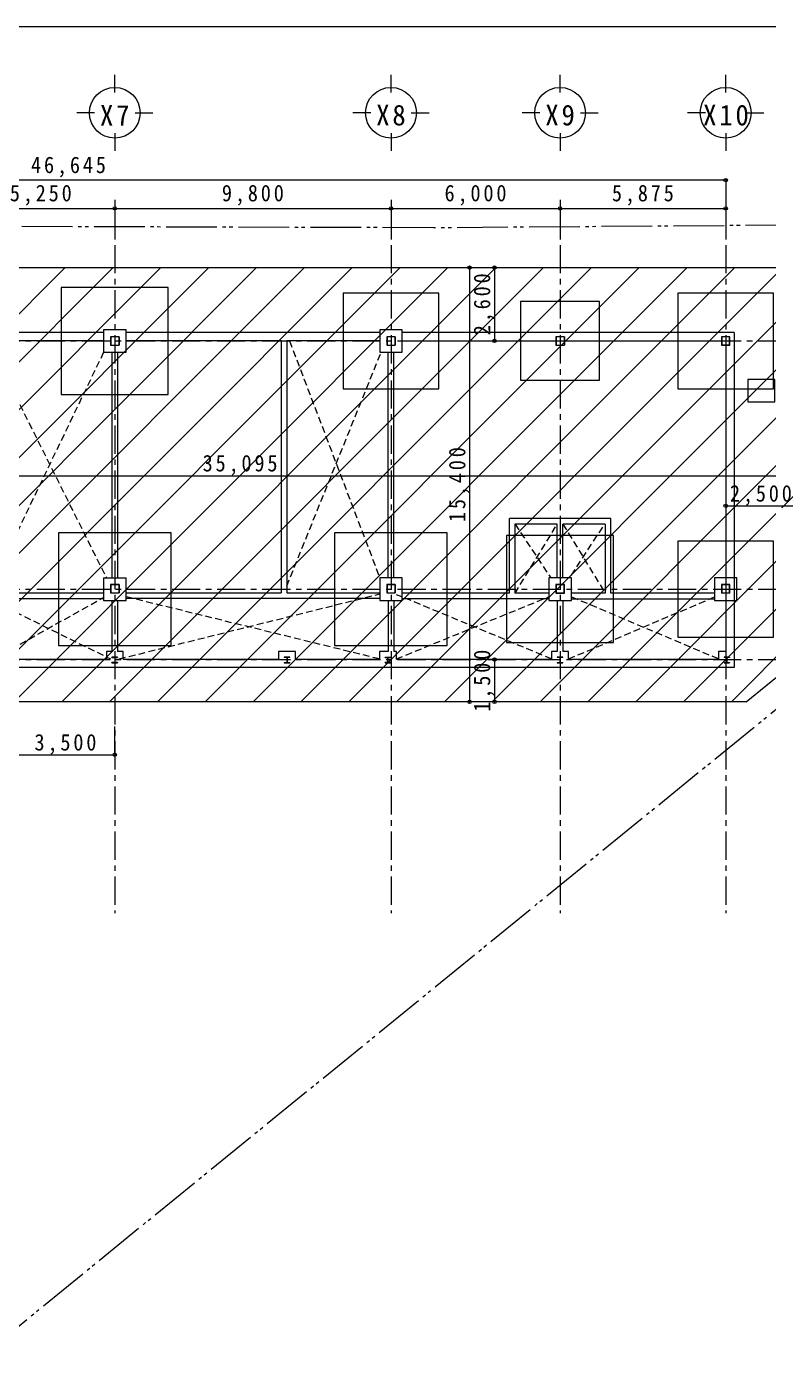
# Model space of a CAD drawing. Units: millimetres at full size, sheet at 1:200. Extents: x -919659 to 1109242, y -84607 to 904409.
# Drawn here: x -63290 to -36962, y 38803 to 85797 of the extents above; entities that cross this region are included whole.
import ezdxf

# ---------------------------------------------------------------- set-up
doc = ezdxf.new("R2010")
doc.units = ezdxf.units.MM
doc.header["$LTSCALE"] = 200
doc.header["$PDMODE"] = 32
doc.header["$PDSIZE"] = 120
for name, pattern in [('CHAIN1', [8, 5, -1, 1, -1]), ('DASHED1', [1.8, 1.2, -0.6]), ('DOUBLE_CHAIN2', [12.8, 9, -1, 0.6, -0.6, 0.6, -1])]:
    doc.linetypes.add(name, pattern=pattern)
for name, color, linetype, lineweight in [('4-0_', 4, 'CHAIN1', 5), ('4-1_', 2, 'Continuous', 18), ('4-2_', 3, 'Continuous', 13), ('4-5_', 7, 'Continuous', 5), ('4-6_', 4, 'Continuous', 5), ('4-7_', 7, 'Continuous', 13), ('4-8_', 3, 'DOUBLE_CHAIN2', 13), ('4-B_', 4, 'Continuous', 5), ('4-F_', 7, 'DASHED1', 9), ('7-8_', 7, 'Continuous', 9)]:
    doc.layers.add(name, color=color, linetype=linetype, lineweight=lineweight)
doc.styles.add('ＭＳ ゴシック', font='')
doc.styles.get('ＭＳ ゴシック').set_extended_font_data('MS Gothic')

msp = doc.modelspace()

# ---------------------------------------------------------------- linework, layer by layer
at = {"layer": '4-0_'}
for p, q in [((-60156.6, 79645.6), (-60156.6, 54345.6)), ((-50356.6, 79645.6), (-50356.6, 54345.6)), ((-44356.6, 79645.6), (-44356.6, 54345.6)), ((-38481.6, 79645.6), (-38481.6, 54345.6)), ((-90126.6, 74645.6), (-33481.6, 74645.6)), ((-90126.6, 65845.6), (-33481.6, 65845.6)), ((-90126.6, 63345.6), (-33481.6, 63345.6))]:
    msp.add_line(p, q, dxfattribs=at)
at = {"layer": '4-1_'}
for p, q in [((-60006.6, 74795.6), (-60306.6, 74795.6)), ((-60006.6, 74795.6), (-60306.6, 74795.6)), ((-60306.6, 74795.6), (-60306.6, 74495.6)), ((-60015.6, 74786.6), (-60297.6, 74786.6)), ((-60297.6, 74786.6), (-60297.6, 74504.6)), ((-60015.6, 74786.6), (-60015.6, 74504.6)), ((-60006.6, 74795.6), (-60006.6, 74495.6)), ((-50206.6, 74795.6), (-50506.6, 74795.6)), ((-50206.6, 74795.6), (-50506.6, 74795.6)), ((-50506.6, 74795.6), (-50506.6, 74495.6)), ((-50215.6, 74786.6), (-50497.6, 74786.6)), ((-50497.6, 74786.6), (-50497.6, 74495.6)), ((-50215.6, 74786.6), (-50215.6, 74495.6)), ((-50206.6, 74795.6), (-50206.6, 74495.6)), ((-44206.6, 74795.6), (-44506.6, 74795.6)), ((-44206.6, 74795.6), (-44506.6, 74795.6)), ((-44506.6, 74795.6), (-44506.6, 74495.6)), ((-44215.6, 74786.6), (-44497.6, 74786.6)), ((-44497.6, 74786.6), (-44497.6, 74504.6)), ((-44215.6, 74786.6), (-44215.6, 74504.6)), ((-44206.6, 74795.6), (-44206.6, 74495.6)), ((-38340.6, 74504.6), (-38340.6, 74786.6)), ((-60306.6, 74495.6), (-60006.6, 74495.6)), ((-50506.6, 74495.6), (-50206.6, 74495.6)), ((-44506.6, 74495.6), (-44206.6, 74495.6)), ((-38622.6, 74504.6), (-38340.6, 74504.6)), ((-60006.6, 66005.6), (-60306.6, 66005.6)), ((-60306.6, 66005.6), (-60306.6, 65705.6)), ((-60006.6, 65995.6), (-60306.6, 65995.6)), ((-60015.6, 65996.6), (-60297.6, 65996.6)), ((-60297.6, 65996.6), (-60297.6, 65714.6)), ((-60015.6, 65996.6), (-60015.6, 65714.6)), ((-60006.6, 66005.6), (-60006.6, 65705.6)), ((-50206.6, 66005.6), (-50506.6, 66005.6)), ((-50506.6, 66005.6), (-50506.6, 65705.6)), ((-50206.6, 65995.6), (-50506.6, 65995.6)), ((-50215.6, 65996.6), (-50497.6, 65996.6)), ((-50497.6, 65996.6), (-50497.6, 65714.6)), ((-50215.6, 65996.6), (-50215.6, 65714.6)), ((-50206.6, 66005.6), (-50206.6, 65705.6)), ((-44215.6, 65714.6), (-44215.6, 65996.6)), ((-38340.6, 65714.6), (-38340.6, 65996.6)), ((-38331.6, 65695.6), (-38331.6, 65995.6)), ((-60306.6, 65705.6), (-60006.6, 65705.6)), ((-60297.6, 65714.6), (-60015.6, 65714.6)), ((-50506.6, 65705.6), (-50206.6, 65705.6)), ((-50497.6, 65714.6), (-50215.6, 65714.6)), ((-44497.6, 65714.6), (-44215.6, 65714.6)), ((-38331.6, 65695.6), (-38631.6, 65695.6)), ((-38622.6, 65714.6), (-38340.6, 65714.6)), ((-60256.6, 63418.6), (-60256.6, 63430.6)), ((-60256.6, 63418.6), (-60160.6, 63418.6)), ((-60160.6, 63418.6), (-60256.6, 63418.6)), ((-60160.6, 63242.6), (-60256.6, 63242.6)), ((-60256.6, 63230.6), (-60256.6, 63242.6)), ((-60256.6, 63242.6), (-60256.6, 63230.6)), ((-60256.6, 63242.6), (-60160.6, 63242.6)), ((-60056.6, 63230.6), (-60256.6, 63230.6)), ((-60256.6, 63230.6), (-60056.6, 63230.6)), ((-60160.6, 63418.6), (-60160.6, 63242.6)), ((-60152.6, 63418.6), (-60056.6, 63418.6)), ((-60056.6, 63418.6), (-60152.6, 63418.6)), ((-60152.6, 63418.6), (-60152.6, 63242.6)), ((-60056.6, 63242.6), (-60152.6, 63242.6)), ((-60152.6, 63242.6), (-60056.6, 63242.6)), ((-60056.6, 63418.6), (-60056.6, 63430.6)), ((-60056.6, 63242.6), (-60056.6, 63230.6)), ((-60056.6, 63230.6), (-60056.6, 63242.6)), ((-53946.9, 63430.6), (-54146.9, 63430.6)), ((-54146.9, 63430.6), (-54146.9, 63418.6)), ((-53946.9, 63430.6), (-54146.9, 63430.6)), ((-54146.9, 63430.6), (-54146.9, 63418.6)), ((-54050.9, 63418.6), (-54146.9, 63418.6)), ((-54050.9, 63418.6), (-54146.9, 63418.6)), ((-54146.9, 63242.6), (-54146.9, 63230.6)), ((-54146.9, 63242.6), (-54050.9, 63242.6)), ((-54146.9, 63242.6), (-54146.9, 63230.6)), ((-54146.9, 63242.6), (-54050.9, 63242.6)), ((-54146.9, 63230.6), (-53946.9, 63230.6)), ((-54146.9, 63230.6), (-53946.9, 63230.6)), ((-54050.9, 63418.6), (-54050.9, 63242.6)), ((-54050.9, 63418.6), (-54050.9, 63242.6)), ((-54042.9, 63418.6), (-54042.9, 63242.6)), ((-53946.9, 63418.6), (-54042.9, 63418.6)), ((-54042.9, 63418.6), (-54042.9, 63242.6)), ((-53946.9, 63418.6), (-54042.9, 63418.6)), ((-54042.9, 63242.6), (-53946.9, 63242.6)), ((-54042.9, 63242.6), (-53946.9, 63242.6)), ((-53946.9, 63418.6), (-53946.9, 63430.6)), ((-53946.9, 63418.6), (-53946.9, 63430.6)), ((-53946.9, 63230.6), (-53946.9, 63242.6)), ((-53946.9, 63230.6), (-53946.9, 63242.6)), ((-50566.3, 63418.6), (-50566.3, 63430.6)), ((-50566.3, 63418.6), (-50470.3, 63418.6)), ((-50470.3, 63242.6), (-50566.3, 63242.6)), ((-50566.3, 63230.6), (-50566.3, 63242.6)), ((-50566.3, 63242.6), (-50566.3, 63230.6)), ((-50566.3, 63242.6), (-50470.3, 63242.6)), ((-50366.3, 63230.6), (-50566.3, 63230.6)), ((-50566.3, 63230.6), (-50366.3, 63230.6)), ((-50470.3, 63242.6), (-50470.3, 63418.6)), ((-50462.3, 63418.6), (-50366.3, 63418.6)), ((-50462.3, 63242.6), (-50462.3, 63418.6)), ((-50366.3, 63242.6), (-50462.3, 63242.6)), ((-50462.3, 63242.6), (-50366.3, 63242.6)), ((-50366.3, 63242.6), (-50366.3, 63230.6)), ((-50366.3, 63230.6), (-50366.3, 63242.6)), ((-44360.6, 63418.6), (-44456.6, 63418.6)), ((-44360.6, 63418.6), (-44456.6, 63418.6)), ((-44456.6, 63242.6), (-44456.6, 63230.6)), ((-44456.6, 63242.6), (-44360.6, 63242.6)), ((-44456.6, 63242.6), (-44456.6, 63230.6)), ((-44456.6, 63242.6), (-44360.6, 63242.6)), ((-44456.6, 63230.6), (-44256.6, 63230.6)), ((-44456.6, 63230.6), (-44256.6, 63230.6)), ((-44360.6, 63418.6), (-44360.6, 63242.6)), ((-44256.6, 63418.6), (-44352.6, 63418.6)), ((-44256.6, 63418.6), (-44352.6, 63418.6)), ((-44352.6, 63418.6), (-44352.6, 63242.6)), ((-44352.6, 63242.6), (-44256.6, 63242.6)), ((-44352.6, 63242.6), (-44256.6, 63242.6)), ((-44256.6, 63418.6), (-44256.6, 63430.6)), ((-44256.6, 63418.6), (-44256.6, 63430.6)), ((-44256.6, 63230.6), (-44256.6, 63242.6)), ((-44256.6, 63230.6), (-44256.6, 63242.6)), ((-38340.6, 63430.6), (-38540.6, 63430.6)), ((-38540.6, 63430.6), (-38540.6, 63418.6)), ((-38444.6, 63418.6), (-38540.6, 63418.6)), ((-38540.6, 63242.6), (-38540.6, 63230.6)), ((-38540.6, 63242.6), (-38444.6, 63242.6)), ((-38540.6, 63230.6), (-38340.6, 63230.6)), ((-38444.6, 63418.6), (-38444.6, 63242.6)), ((-38340.6, 63418.6), (-38436.6, 63418.6)), ((-38436.6, 63418.6), (-38436.6, 63242.6)), ((-38436.6, 63242.6), (-38340.6, 63242.6)), ((-38340.6, 63430.6), (-38340.6, 63418.6)), ((-38340.6, 63242.6), (-38340.6, 63230.6))]:
    msp.add_line(p, q, dxfattribs=at)
for points in [[(-38631.6, 74495.6), (-38331.6, 74495.6), (-38331.6, 74795.6), (-38631.6, 74795.6)], [(-38631.6, 74495.6), (-38331.6, 74495.6), (-38331.6, 74795.6), (-38631.6, 74795.6)], [(-44506.6, 65705.6), (-44206.6, 65705.6), (-44206.6, 66005.6), (-44506.6, 66005.6)], [(-44506.6, 65695.6), (-44206.6, 65695.6), (-44206.6, 65995.6), (-44506.6, 65995.6)], [(-38631.6, 65705.6), (-38331.6, 65705.6), (-38331.6, 66005.6), (-38631.6, 66005.6)]]:
    msp.add_lwpolyline(points, close=True, dxfattribs=at)
for points in [[(-38340.6, 74786.6), (-38622.6, 74786.6), (-38622.6, 74504.6)], [(-44215.6, 65996.6), (-44497.6, 65996.6), (-44497.6, 65714.6)], [(-38331.6, 65995.6), (-38631.6, 65995.6), (-38631.6, 65695.6)], [(-38340.6, 65996.6), (-38622.6, 65996.6), (-38622.6, 65714.6)], [(-60256.6, 63430.6), (-60056.6, 63430.6), (-60056.6, 63418.6)], [(-60056.6, 63430.6), (-60256.6, 63430.6), (-60256.6, 63418.6)], [(-50566.3, 63430.6), (-50366.3, 63430.6), (-50366.3, 63418.6)], [(-44256.6, 63430.6), (-44456.6, 63430.6), (-44456.6, 63418.6)], [(-44256.6, 63430.6), (-44456.6, 63430.6), (-44456.6, 63418.6)]]:
    msp.add_lwpolyline(points, dxfattribs=at)
at = {"layer": '4-2_'}
for p, q in [((-60558, 74948.3), (-85437.9, 74948.3)), ((-50758, 74948.3), (-59758, 74948.3)), ((-38177.9, 74948.3), (-49958, 74948.3)), ((-38177.9, 74948.3), (-38177.9, 63063)), ((-60558, 74648.3), (-64658, 74648.3)), ((-54258, 74648.3), (-59758, 74648.3)), ((-54258, 74648.3), (-54258, 65710.3)), ((-54058, 74648.3), (-54058, 65710.3)), ((-50758, 74648.3), (-54058, 74648.3)), ((-49958, 74648.3), (-38477.9, 74648.3)), ((-60558, 74243), (-59758, 74243)), ((-60258, 74243), (-60258, 66243)), ((-60058, 74243), (-60058, 66243)), ((-50758, 74243), (-49958, 74243)), ((-50458, 66243), (-50458, 74243)), ((-50258, 66243), (-50258, 74243)), ((-42558, 68343), (-46158, 68343)), ((-46158, 65694.8), (-46158, 68343)), ((-44458, 68143), (-45958, 68143)), ((-45958, 68143), (-45958, 65694.8)), ((-44458, 66243), (-44458, 68143)), ((-44258, 66243), (-44258, 68143)), ((-42758, 68143), (-44258, 68143)), ((-42758, 68143), (-42758, 65694.8)), ((-42558, 65694.8), (-42558, 68343)), ((-60558, 66243), (-59758, 66243)), ((-60558, 66243), (-60558, 65443)), ((-59758, 66043), (-59758, 66243)), ((-59758, 65443), (-59758, 66043)), ((-49958, 65443), (-49958, 66243)), ((-44758, 66243), (-44758, 65443)), ((-43958, 66243), (-44758, 66243)), ((-38883, 66243), (-38883, 65494.8)), ((-64658, 65710.3), (-60558, 65710.3)), ((-64658, 65510.3), (-60558, 65510.3)), ((-60558, 65443), (-59758, 65443)), ((-60258, 65443), (-60258, 63630.6)), ((-60058, 65443), (-60058, 63630.6)), ((-59758, 65710.3), (-54258, 65710.3)), ((-50758, 65510.3), (-59758, 65510.3)), ((-54058, 65710.3), (-50758, 65710.3)), ((-50758, 65443), (-49958, 65443)), ((-50458, 65443), (-50458, 63630.6)), ((-50258, 65443), (-50258, 63630.6)), ((-46158, 65694.8), (-49958, 65694.8)), ((-44758, 65494.8), (-49958, 65494.8)), ((-44758, 65694.8), (-45958, 65694.8)), ((-44458, 65443), (-44458, 63630.6)), ((-44258, 65443), (-44258, 63630.6)), ((-42758, 65694.8), (-43958, 65694.8)), ((-38883, 65694.8), (-42558, 65694.8)), ((-38177.9, 63063), (-64858, 63063)), ((-64456.6, 63363), (-60456.6, 63363)), ((-59856.6, 63363), (-54346.9, 63363)), ((-53746.9, 63363), (-50766.3, 63363)), ((-50166.3, 63363), (-44656.6, 63363)), ((-44056.6, 63363), (-38740.6, 63363))]:
    msp.add_line(p, q, dxfattribs=at)
for points in [[(-40183, 72943), (-36783, 72943), (-36783, 76343), (-40183, 76343)], [(-37691.5, 73281.7), (-37691.5, 72481.7), (-36741.5, 72481.7), (-36741.5, 73281.7)]]:
    msp.add_lwpolyline(points, close=True, dxfattribs=at)
for points in [[(-59758, 74243), (-59758, 75043), (-60558, 75043), (-60558, 74243)], [(-49958, 74243), (-49958, 75043), (-50758, 75043), (-50758, 74243)], [(-38477.9, 74648.3), (-38477.9, 63630.6), (-38740.6, 63630.6), (-38740.6, 63363)], [(-49958, 66243), (-50758, 66243), (-50758, 65443)], [(-44758, 65443), (-43958, 65443), (-43958, 66243)], [(-38883, 65443), (-38083, 65443), (-38083, 66243), (-38883, 66243)], [(-43958, 65494.8), (-38883, 65494.8), (-38883, 65443)], [(-60258, 63630.6), (-60456.6, 63630.6), (-60456.6, 63363)], [(-59856.6, 63363), (-59856.6, 63630.6), (-60058, 63630.6)], [(-53746.9, 63363), (-53746.9, 63630.6), (-54346.9, 63630.6), (-54346.9, 63363)], [(-50458, 63630.6), (-50766.3, 63630.6), (-50766.3, 63363)], [(-50166.3, 63363), (-50166.3, 63630.6), (-50258, 63630.6)], [(-44458, 63630.6), (-44656.6, 63630.6), (-44656.6, 63363)], [(-44056.6, 63363), (-44056.6, 63630.6), (-44258, 63630.6)]]:
    msp.add_lwpolyline(points, dxfattribs=at)
at = {"layer": '4-5_', "color": 4}
for p, q in [((-38481.6, 80345.6), (-85126.6, 80345.6)), ((-38481.6, 80345.6), (-38481.6, 79345.6)), ((-65406.6, 79345.6), (-60156.6, 79345.6)), ((-60156.6, 79345.6), (-60156.6, 78345.6)), ((-60156.6, 79345.6), (-50356.6, 79345.6)), ((-50356.6, 79345.6), (-50356.6, 78345.6)), ((-50356.6, 79345.6), (-44356.6, 79345.6)), ((-44356.6, 79345.6), (-44356.6, 78345.6)), ((-44356.6, 79345.6), (-38481.6, 79345.6)), ((-38481.6, 79345.6), (-38481.6, 78345.6)), ((-47567, 77245.6), (-47567, 61845.6)), ((-46684.6, 77245.6), (-46684.6, 74645.6)), ((-72056.6, 69865.9), (-35981.6, 69865.9)), ((-38481.6, 68795.3), (-35981.6, 68795.3)), ((-46684.6, 63345.6), (-46684.6, 61845.6)), ((-60156.6, 59966.3), (-60156.6, 60966.3)), ((-60156.6, 59966.3), (-60156.6, 60583.8)), ((-60156.6, 59966.3), (-60156.6, 60583.8)), ((-63656.6, 59966.3), (-60156.6, 59966.3))]:
    msp.add_line(p, q, dxfattribs=at)
at = {"layer": '4-5_', "color": 2, "lineweight": 18}
for q in [(-35981.6, 63289.2), (-63656.6, 61845.6)]:
    msp.add_line((-37754.9, 61845.6), q, dxfattribs=at)
msp.add_lwpolyline([(-87727.6, 60645.6), (-87727.6, 77245.6), (-35981.6, 77245.6)], dxfattribs=at)
at = {"layer": '4-5_'}
for p in [(-38481.6, 80345.6), (-60156.6, 79345.6), (-50356.6, 79345.6), (-44356.6, 79345.6), (-38481.6, 79345.6), (-47567, 77245.6), (-46684.6, 77245.6), (-46684.6, 74645.6), (-38481.6, 68795.3), (-46684.6, 63345.6), (-47567, 61845.6), (-46684.6, 61845.6), (-60156.6, 59966.3)]:
    msp.add_point(p, dxfattribs=at)
at = {"layer": '4-6_'}
for p, q in [((-60156.6, 83456.7), (-60156.6, 84086.7)), ((-50356.6, 83456.7), (-50356.6, 84086.7)), ((-44356.6, 83456.7), (-44356.6, 84086.7)), ((-38481.6, 83456.7), (-38481.6, 84086.7)), ((-60876.6, 82736.7), (-61506.6, 82736.7)), ((-59436.6, 82736.7), (-58806.6, 82736.7)), ((-51076.6, 82736.7), (-51706.6, 82736.7)), ((-49636.6, 82736.7), (-49006.6, 82736.7)), ((-45076.6, 82736.7), (-45706.6, 82736.7)), ((-43636.6, 82736.7), (-43006.6, 82736.7)), ((-39201.6, 82736.7), (-39831.6, 82736.7)), ((-37761.6, 82736.7), (-37131.6, 82736.7)), ((-60156.6, 82016.7), (-60156.6, 81386.7)), ((-50356.6, 82016.7), (-50356.6, 81386.7)), ((-44356.6, 82016.7), (-44356.6, 81386.7)), ((-38481.6, 82016.7), (-38481.6, 81386.7))]:
    msp.add_line(p, q, dxfattribs=at)
for centre in [(-60156.6, 82736.7), (-50356.6, 82736.7), (-44356.6, 82736.7), (-38481.6, 82736.7)]:
    msp.add_circle(centre, 900, dxfattribs=at)
at = {"layer": '4-7_', "color": 3}
for points in [[(-62058, 72744.3), (-58258, 72744.3), (-58258, 76544.3), (-62058, 76544.3)], [(-52058, 72944.3), (-48658, 72944.3), (-48658, 76344.3), (-52058, 76344.3)], [(-45758, 73248.3), (-42958, 73248.3), (-42958, 76048.3), (-45758, 76048.3)], [(-62158, 63844.3), (-58158, 63844.3), (-58158, 67844.3), (-62158, 67844.3)], [(-52358, 63844.3), (-48358, 63844.3), (-48358, 67844.3), (-52358, 67844.3)], [(-46258, 63944.3), (-42458, 63944.3), (-42458, 67744.3), (-46258, 67744.3)], [(-40183, 64143), (-36783, 64143), (-36783, 67543), (-40183, 67543)]]:
    msp.add_lwpolyline(points, close=True, dxfattribs=at)
at = {"layer": '4-8_'}
for p, q in [((-48852.8, 78658.4), (-95203.6, 78789.7)), ((-30853.2, 78789.6), (-48852.7, 78655.9)), ((-64677.4, 38803), (-33656.6, 64056))]:
    msp.add_line(p, q, dxfattribs=at)
at = {"layer": '4-B_'}
for p, q in [((-80965.9, 56495.6), (-60215.9, 77245.6)), ((-79268.9, 56495.6), (-58518.9, 77245.6)), ((-77571.8, 56495.6), (-56821.8, 77245.6)), ((-75874.8, 56495.6), (-55124.8, 77245.6)), ((-74177.7, 56495.6), (-53427.7, 77245.6)), ((-72480.7, 56495.6), (-51730.7, 77245.6)), ((-72056.6, 67102), (-61913, 77245.6)), ((-70783.6, 56495.6), (-50033.6, 77245.6)), ((-69086.6, 56495.6), (-48336.6, 77245.6)), ((-62039.5, 61845.6), (-46639.5, 77245.6)), ((-60342.4, 61845.6), (-44942.4, 77245.6)), ((-58645.4, 61845.6), (-43245.4, 77245.6)), ((-56948.3, 61845.6), (-41548.3, 77245.6)), ((-55251.3, 61845.6), (-39851.3, 77245.6)), ((-53554.2, 61845.6), (-38154.2, 77245.6)), ((-51857.2, 61845.6), (-36457.2, 77245.6)), ((-50160.1, 61845.6), (-35981.6, 76024.1)), ((-48463, 61845.6), (-35981.6, 74327)), ((-46766, 61845.6), (-35981.6, 72630)), ((-45068.9, 61845.6), (-35981.6, 70932.9)), ((-43371.9, 61845.6), (-35981.6, 69235.9)), ((-41674.8, 61845.6), (-35981.6, 67538.8)), ((-39977.8, 61845.6), (-35981.6, 65841.8)), ((-38280.7, 61845.6), (-35981.6, 64144.7))]:
    msp.add_line(p, q, dxfattribs=at)
at = {"layer": '4-F_'}
for p, q in [((-64656.6, 74645.6), (-60456.6, 66245.6)), ((-53956.6, 74645.6), (-50756.6, 66245.6)), ((-60552.9, 74243.8), (-64656.6, 65712.9)), ((-54056.6, 65945.6), (-50713.4, 74225)), ((-45956.6, 68145.6), (-44686.6, 66245.6)), ((-45956.6, 65697.4), (-44456.6, 68145.6)), ((-44256.6, 68145.6), (-42756.6, 65697.4)), ((-42856.6, 68045.6), (-44026.6, 66245.6)), ((-64656.6, 65512.9), (-60306.6, 63365.6)), ((-64456.6, 63365.6), (-60556.6, 65545.6)), ((-60006.6, 63365.6), (-50756.6, 65670.8)), ((-50766.3, 63365.6), (-59756.6, 65570.6)), ((-50166.3, 63365.6), (-44756.6, 65570.6)), ((-44656.6, 63365.6), (-50156.6, 65645.6)), ((-44056.6, 63365.6), (-38881.6, 65563.8)), ((-38740.6, 63365.6), (-43956.6, 65568.9))]:
    msp.add_line(p, q, dxfattribs=at)
at = {"layer": '7-8_', "color": 5, "lineweight": 5}
msp.add_line((-113726.4, 85797.2), (1673.6, 85797.2), dxfattribs=at)

# ---------------------------------------------------------------- texts
at = {"layer": '4-5_', "char_height": 586.5, "attachment_point": 7, "style": 'ＭＳ ゴシック'}
for s, insert in [('\\T1.28;\\W0.9;46,645', (-63129.1, 80445.6)), ('\\T1.28;\\W0.9;5,250', (-63881.6, 79445.6)), ('\\T1.28;\\W0.9;9,800', (-56356.6, 79445.6)), ('\\T1.28;\\W0.9;6,000', (-48456.6, 79445.6)), ('\\T1.28;\\W0.9;5,875', (-42519.1, 79445.6)), ('\\T1.28;\\W0.9;35,095', (-57041.3, 69865.9)), ('\\T1.28;\\W0.9;2,500', (-38331.6, 68795.3)), ('\\T1.28;\\W0.9;3,500', (-63006.6, 59966.3))]:
    msp.add_mtext(s, dxfattribs=dict(at, insert=insert))
at = {"layer": '4-5_', "char_height": 586.5, "attachment_point": 7, "rotation": 90, "style": 'ＭＳ ゴシック'}
for s, insert in [('\\T1.28;\\W0.9;2,600', (-46684.6, 74845.6)), ('\\T1.28;\\W0.9;15,400', (-47567, 68220.6)), ('\\T1.28;\\W0.9;1,500', (-46684.6, 61495.6))]:
    msp.add_mtext(s, dxfattribs=dict(at, insert=insert))
at = {"layer": '4-6_', "color": 3, "char_height": 733.1, "attachment_point": 7, "style": 'ＭＳ ゴシック'}
for s, insert in [('\\T1.21;\\W0.95;X7', (-60681.6, 82277.9)), ('\\T1.21;\\W0.95;X8', (-50881.6, 82277.9)), ('\\T1.21;\\W0.95;X9', (-44881.6, 82277.9)), ('\\T1.21;\\W0.95;X10', (-39281.6, 82277.9))]:
    msp.add_mtext(s, dxfattribs=dict(at, insert=insert))

doc.saveas('drawing.dxf')
